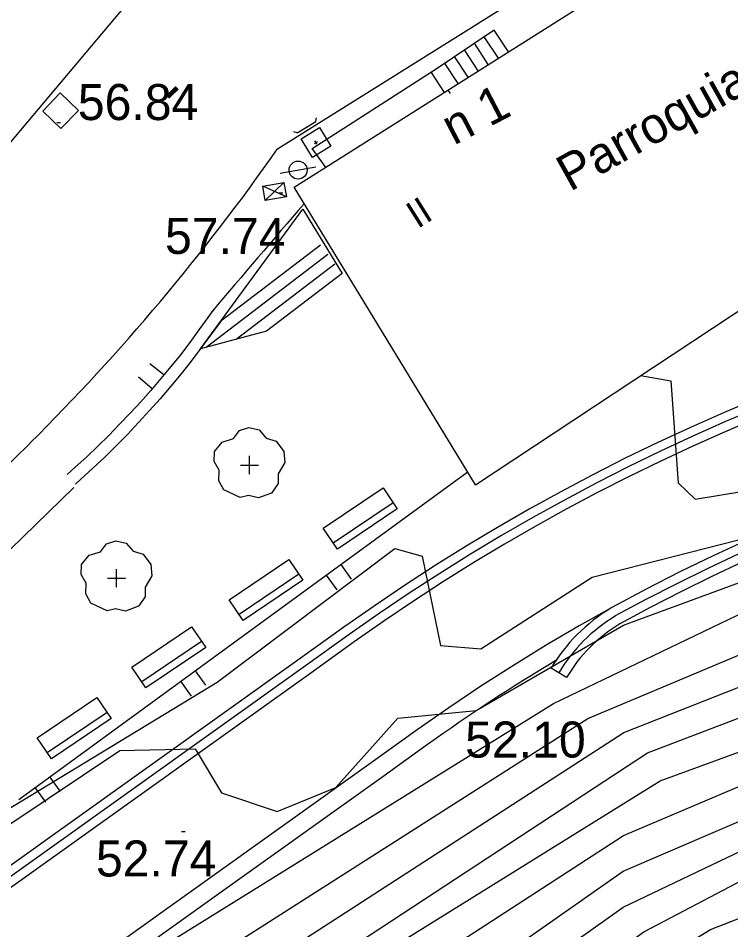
# Model space of a CAD drawing. Extents: x 506500 to 506851, y 4789550 to 4789800.
# Drawn here: x 506557.18 to 506576.96, y 4789599.04 to 4789624.33 of the extents above; entities that cross this region are included whole.
import ezdxf

# ---------------------------------------------------------------- set-up
doc = ezdxf.new("R2010")
doc.units = 0
for name, color, linetype in [('05-AltAlt', 7, 'Continuous'), ('1-AltAlt', 7, 'Continuous'), ('2-AltAlt', 7, 'Continuous'), ('25-AltAlt', 7, 'Continuous'), ('50-AltAlt', 7, 'Continuous'), ('Alturas edific 1_500-TopEdi', 7, 'Continuous'), ('Arbol-SerJar', 7, 'Continuous'), ('Arqueta alumbrado-SerAlu', 7, 'Continuous'), ('Arqueta saneamiento-SerSan', 7, 'Continuous'), ('Banco-UrbMob', 7, 'Continuous'), ('Bordillo-UrbAce', 7, 'Continuous'), ('Calles de 2 orden 1_500-TopCal', 7, 'Continuous'), ('Camino publico-ViaCam', 7, 'Continuous'), ('cota punto 1_500 altimetria-AltAlt', 7, 'Continuous'), ('Cunetas cauces artificiales-RusHid', 7, 'Continuous'), ('Edificio singular 1_500-TopEdi', 7, 'Continuous'), ('Escalera publica-UrbAce', 7, 'Continuous'), ('Fachada-UrbEdi', 7, 'Continuous'), ('Muro-UrbCer', 7, 'Continuous'), ('Numeros de portal 1_500-TopEdi', 7, 'Continuous'), ('punto 1_500 altimetria-AltAlt', 7, 'Continuous'), ('Registro de gas-SerFue', 7, 'Continuous'), ('Sumidero-SerSan', 7, 'Continuous')]:
    doc.layers.add(name, color=color, linetype=linetype)

msp = doc.modelspace()

# ---------------------------------------------------------------- linework, layer by layer
at = {"layer": '05-AltAlt'}
for points in [[(506552.63, 4789599.329), (506554.906, 4789600.506), (506556.328, 4789602.044), (506562.698, 4789605.909), (506567.634, 4789609.618), (506568.39, 4789609.408), (506568.9, 4789606.923), (506570.019, 4789606.836), (506573.113, 4789608.822), (506583.479, 4789611.468)], [(506535.763, 4789582.921), (506540.001, 4789583.003), (506544.989, 4789586.111), (506546.992, 4789586.813), (506552.018, 4789590.443), (506555.996, 4789591.971), (506562.411, 4789597.035), (506573.99, 4789604.515), (506580.892, 4789607.234)], [(506535.309, 4789581.211), (506535.928, 4789581.369), (506540.045, 4789581.53), (506543.509, 4789582.52), (506556.31, 4789590.084), (506567.937, 4789598.786), (506575, 4789603.171), (506581.542, 4789605.564)], [(506534.742, 4789579.077), (506540.634, 4789579.71), (506543.51, 4789580.515), (506547.003, 4789582.034), (506550.948, 4789584.544), (506573.972, 4789600.67), (506580.472, 4789603.459)], [(506534.108, 4789576.692), (506535.863, 4789577.215), (506541.043, 4789577.921), (506546.055, 4789579.59), (506553.556, 4789583.977), (506574.542, 4789598.984), (506578.03, 4789600.813)]]:
    msp.add_lwpolyline(points, dxfattribs=at)
at = {"layer": '1-AltAlt'}
for points in [[(506546.225, 4789593.931), (506547.047, 4789594.283), (506552.589, 4789598.919), (506555.003, 4789599.954), (506557, 4789602.005), (506560.001, 4789604.011), (506562.09, 4789604.059), (506562.822, 4789602.837), (506564.37, 4789602.32), (506565.997, 4789602.991), (506567.711, 4789604.914), (506569.885, 4789605.128), (506573.977, 4789607.486), (506579.513, 4789609.52)], [(506535.586, 4789582.255), (506535.917, 4789582.322), (506540.025, 4789582.401), (506543.706, 4789583.934), (506555.978, 4789590.887), (506562.506, 4789595.992), (506574.645, 4789603.948), (506580.923, 4789606.348)], [(506534.415, 4789577.848), (506535.263, 4789578.143), (506542.973, 4789579.439), (506547.001, 4789580.988), (506552.944, 4789584.726), (506573.967, 4789599.669), (506579.314, 4789602.224), (506583.922, 4789603.339), (506589.113, 4789603.792), (506605.62, 4789601.714), (506620.308, 4789596.213), (506628.92, 4789591.932), (506634.422, 4789587.038), (506648.837, 4789579.071), (506657.717, 4789571.745), (506659.953, 4789571.453), (506661.637, 4789568.578), (506662.167, 4789566.308), (506661.828, 4789558.71), (506660.058, 4789553.299), (506658.366, 4789551.327), (506655.55, 4789550)]]:
    msp.add_lwpolyline(points, dxfattribs=at)
at = {"layer": '2-AltAlt'}
for points in [[(506574.454, 4789614.414), (506575.295, 4789614.272), (506575.494, 4789611.434), (506575.971, 4789610.985), (506589.303, 4789613.181), (506597.862, 4789613.145), (506603.46, 4789612.405), (506617.057, 4789608.033), (506620.079, 4789607.63), (506621.454, 4789608.11), (506623.215, 4789611.057), (506629.58, 4789611.634), (506632.558, 4789609.634), (506634.198, 4789609.181), (506635.432, 4789608.287)], [(506534.723, 4789583.915), (506536.828, 4789584.082), (506539.027, 4789583.446), (506539.992, 4789583.76), (506542.463, 4789585.06), (506544.449, 4789586.941), (506548.998, 4789588.979), (506551.699, 4789591.764), (506555.641, 4789592.965), (506561.91, 4789597.835), (506572.993, 4789604.905), (506580.059, 4789607.868)], [(506533.841, 4789575.686), (506541.034, 4789576.924), (506545.406, 4789578.364), (506552.357, 4789582.064), (506571.424, 4789596.025), (506576.389, 4789599.047), (506581.913, 4789601.205), (506588.869, 4789602.196), (506602.119, 4789600.84), (506606.69, 4789599.822), (506613.888, 4789597.156), (506621.085, 4789594.063), (506630.865, 4789586.99), (506646.661, 4789578.717), (506650.061, 4789576.06), (506652.308, 4789573.359), (506655.957, 4789564.95), (506659.191, 4789564.189), (506660.102, 4789561.841), (506659.377, 4789556.926), (506657.922, 4789554.536), (506655.39, 4789553.036), (506650.065, 4789551.538), (506649.288, 4789550)]]:
    msp.add_lwpolyline(points, dxfattribs=at)
at = {"layer": '25-AltAlt'}
msp.add_lwpolyline([(506533.41, 4789584.729), (506536.16, 4789584.925), (506539, 4789584), (506541.958, 4789585.762), (506543.996, 4789588.27), (506546.024, 4789588.744), (506548.187, 4789590.055), (506550.027, 4789593.994), (506549.785, 4789594.93), (506553.041, 4789598.179), (506554.228, 4789598.181), (506552.817, 4789595.693), (506553.012, 4789594.489), (506554.004, 4789594.602), (506555.953, 4789597.051), (506559.509, 4789597.54), (506572.04, 4789605.32), (506577.582, 4789607.979)], dxfattribs=at)
at = {"layer": '50-AltAlt'}
msp.add_lwpolyline([(506535.011, 4789580.089), (506535.3, 4789580.2), (506540.034, 4789580.563), (506543.425, 4789581.396), (506547.019, 4789583.091), (506555.972, 4789588.867), (506567.915, 4789597.728), (506573.974, 4789601.655), (506580.429, 4789604.39), (506584.32, 4789605.212), (506589.463, 4789605.437), (506602.337, 4789604.205), (506614.049, 4789600.651), (506633.041, 4789592.03), (506638.346, 4789586.942), (506653.087, 4789578.067), (506655.034, 4789577.51), (506658.071, 4789578.048), (506660.118, 4789577.111), (506662.531, 4789573.517), (506664.588, 4789568.56), (506663.596, 4789557.03), (506660.844, 4789550)], dxfattribs=at)
at = {"layer": 'Arbol-SerJar'}
for p, q in [((506563.601, 4789611.683), (506563.601, 4789612.183)), ((506563.351, 4789611.933), (506563.851, 4789611.933)), ((506559.911, 4789608.543), (506559.911, 4789609.043)), ((506559.661, 4789608.793), (506560.161, 4789608.793))]:
    msp.add_line(p, q, dxfattribs=at)
for points in [[(506563.341, 4789611.029), (506562.887, 4789611.241), (506562.746, 4789611.495), (506562.756, 4789611.793), (506562.619, 4789612.034), (506562.623, 4789612.309), (506562.839, 4789612.569), (506563.158, 4789612.669), (506563.323, 4789612.888), (506563.58, 4789612.971), (506563.866, 4789612.906), (506564.061, 4789612.679), (506564.342, 4789612.597), (506564.555, 4789612.312), (506564.579, 4789611.999), (506564.391, 4789611.684), (506564.391, 4789611.416), (506564.209, 4789611.155), (506563.847, 4789611.021), (506563.57, 4789611.084), (506563.341, 4789611.029)], [(506559.651, 4789607.889), (506559.197, 4789608.101), (506559.056, 4789608.355), (506559.066, 4789608.653), (506558.929, 4789608.894), (506558.933, 4789609.169), (506559.149, 4789609.429), (506559.468, 4789609.529), (506559.633, 4789609.748), (506559.89, 4789609.831), (506560.176, 4789609.766), (506560.371, 4789609.539), (506560.652, 4789609.457), (506560.865, 4789609.172), (506560.889, 4789608.859), (506560.701, 4789608.544), (506560.701, 4789608.276), (506560.519, 4789608.015), (506560.157, 4789607.881), (506559.88, 4789607.944), (506559.651, 4789607.889)]]:
    msp.add_lwpolyline(points, dxfattribs=at)
at = {"layer": 'Arqueta alumbrado-SerAlu'}
for p, q in [((506564.556, 4789619.77), (506564.035, 4789619.272)), ((506564.625, 4789619.376), (506563.965, 4789619.666))]:
    msp.add_line(p, q, dxfattribs=at)
msp.add_lwpolyline([(506564.035, 4789619.272), (506563.965, 4789619.666), (506564.556, 4789619.77), (506564.625, 4789619.376)], close=True, dxfattribs=at)
at = {"layer": 'Arqueta saneamiento-SerSan'}
msp.add_lwpolyline([(506558.365, 4789621.264), (506557.861, 4789621.75), (506558.347, 4789622.254), (506558.851, 4789621.767)], close=True, dxfattribs=at)
at = {"layer": 'Banco-UrbMob'}
for p, q in [((506567.583, 4789610.883), (506565.925, 4789609.765)), ((506564.969, 4789608.901), (506563.311, 4789607.783)), ((506562.271, 4789607.033), (506560.613, 4789605.915)), ((506559.645, 4789605.067), (506557.987, 4789603.949))]:
    msp.add_line(p, q, dxfattribs=at)
for points in [[(506567.304, 4789611.297), (506567.695, 4789610.717), (506566.037, 4789609.599), (506565.646, 4789610.179)], [(506564.689, 4789609.316), (506565.08, 4789608.735), (506563.422, 4789607.617), (506563.031, 4789608.197)], [(506561.992, 4789607.448), (506562.383, 4789606.867), (506560.725, 4789605.749), (506560.334, 4789606.329)], [(506559.366, 4789605.482), (506559.757, 4789604.901), (506558.099, 4789603.783), (506557.708, 4789604.363)]]:
    msp.add_lwpolyline(points, close=True, dxfattribs=at)
at = {"layer": 'Bordillo-UrbAce'}
for p, q in [((506560.787, 4789625.451), (506554.906, 4789618.449)), ((506522.501, 4789578.324), (506557.511, 4789612.543))]:
    msp.add_line(p, q, dxfattribs=at)
for points in [[(506564.377, 4789620.701), (506591.126, 4789637.437), (506591.107, 4789639.499), (506591.105, 4789639.537), (506591.108, 4789639.581), (506591.116, 4789639.621), (506591.127, 4789639.657), (506591.138, 4789639.684), (506591.154, 4789639.715), (506591.169, 4789639.739), (506591.189, 4789639.767), (506591.215, 4789639.795), (506591.239, 4789639.816), (506591.265, 4789639.836), (506591.283, 4789639.847), (506591.303, 4789639.858), (506591.325, 4789639.869), (506591.343, 4789639.876), (506591.369, 4789639.885), (506594.696, 4789641.176), (506597.87, 4789641.713), (506599.294, 4789640.221), (506602.961, 4789640.826), (506606.368, 4789641.443)], [(506565.731, 4789620.173), (506565.341, 4789620.713), (506568.651, 4789622.843)]]:
    msp.add_lwpolyline(points, dxfattribs=at)
for centre, radius, start, end in [((506514.74, 4789655.506), 60.624, 314.8746, 324.9622), ((506886.548, 4789341.683), 424.646, 139.19598, 139.72576)]:
    msp.add_arc(centre, radius, start, end, dxfattribs=at)
at = {"layer": 'Camino publico-ViaCam'}
for points in [[(506566.507, 4789607.026), (506566.506, 4789607.026), (506565.297, 4789606.16), (506539.216, 4789587.529)], [(506568.248, 4789604.583), (506567.043, 4789603.721), (506542.508, 4789586.194)], [(506568.539, 4789604.176), (506567.334, 4789603.314), (506563.072, 4789600.269)], [(506563.072, 4789600.269), (506542.798, 4789585.787), (506542.508, 4789586.194)]]:
    msp.add_lwpolyline(points, dxfattribs=at)
for radius, start, end in [(56.499, 62.2587, 125.5368), (53.5, 54.0581, 125.5395), (53, 120.9298, 125.5395)]:
    msp.add_arc((506599.346, 4789561.05), radius, start, end, dxfattribs=at)
at = {"layer": 'Cunetas cauces artificiales-RusHid'}
msp.add_line((506572.397, 4789606.041), (506571.968, 4789606.297), dxfattribs=at)
for points in [[(506566.217, 4789607.433), (506566.216, 4789607.433), (506565.006, 4789606.567), (506537.704, 4789587.064)], [(506566.362, 4789607.23), (506566.361, 4789607.229), (506565.152, 4789606.364), (506538.184, 4789587.099)]]:
    msp.add_lwpolyline(points, dxfattribs=at)
for centre, radius, start, end in [((506599.346, 4789561.05), 56.999, 61.3992, 125.5357), ((506599.346, 4789561.05), 56.749, 61.6025, 125.5363), ((506599.346, 4789561.05), 53.25, 54.0581, 118.7273), ((506599.346, 4789561.05), 53, 54.0581, 118.7217), ((506576.123, 4789603.816), 4.839, 121.0438, 149.1559), ((506576.123, 4789603.816), 4.589, 121.1062, 149.1559), ((506576.123, 4789603.816), 4.339, 121.174, 149.1559)]:
    msp.add_arc(centre, radius, start, end, dxfattribs=at)
at = {"layer": 'Escalera publica-UrbAce'}
for p, q in [((506570.391, 4789623.992), (506568.641, 4789622.823)), ((506570.506, 4789623.215), (506570.115, 4789623.811)), ((506570.786, 4789623.391), (506570.391, 4789623.992)), ((506570.227, 4789623.039), (506569.839, 4789623.631)), ((506569.948, 4789622.863), (506569.563, 4789623.45)), ((506569.39, 4789622.511), (506569.012, 4789623.087)), ((506569.669, 4789622.687), (506569.288, 4789623.268)), ((506568.641, 4789622.823), (506569.005, 4789622.268)), ((506569.176, 4789622.236), (506569.111, 4789622.335)), ((506562.241, 4789615.153), (506565.081, 4789619.033)), ((506565.571, 4789618.03), (506562.803, 4789615.921)), ((506565.771, 4789617.768), (506562.392, 4789615.193)), ((506565.971, 4789617.505), (506563.232, 4789615.418)), ((506566.171, 4789617.243), (506564.071, 4789615.643)), ((506564.071, 4789615.643), (506562.241, 4789615.153))]:
    msp.add_line(p, q, dxfattribs=at)
msp.add_lwpolyline([(506566.171, 4789617.243), (506564.071, 4789615.643), (506562.241, 4789615.153), (506565.081, 4789619.033)], close=True, dxfattribs=at)
at = {"layer": 'Fachada-UrbEdi'}
for q in [(506595.131, 4789628.092), (506564.842, 4789619.64)]:
    msp.add_line((506569.871, 4789611.383), q, dxfattribs=at)
msp.add_lwpolyline([(506564.842, 4789619.64), (506589.891, 4789635.452)], dxfattribs=at)
at = {"layer": 'Muro-UrbCer'}
for p, q in [((506561.221, 4789614.433), (506560.831, 4789614.743)), ((506560.901, 4789614.043), (506560.521, 4789614.373)), ((506566.131, 4789609.173), (506566.421, 4789608.763)), ((506565.731, 4789608.873), (506566.021, 4789608.473)), ((506562.091, 4789606.223), (506562.381, 4789605.823)), ((506561.681, 4789605.933), (506561.981, 4789605.523)), ((506558.051, 4789603.283), (506558.341, 4789602.873)), ((506557.641, 4789602.983), (506557.941, 4789602.583))]:
    msp.add_line(p, q, dxfattribs=at)
for points in [[(506562.581, 4789616.223), (506562.441, 4789616.023), (506562.191, 4789615.683), (506561.941, 4789615.333), (506561.681, 4789614.993), (506561.411, 4789614.663), (506561.141, 4789614.333), (506560.861, 4789614.003), (506560.581, 4789613.683), (506560.291, 4789613.373), (506559.991, 4789613.063), (506559.691, 4789612.753), (506559.391, 4789612.453), (506559.081, 4789612.163), (506558.761, 4789611.873), (506558.541, 4789611.673)], [(506562.871, 4789616.023), (506562.781, 4789615.893), (506562.521, 4789615.533), (506562.251, 4789615.173), (506561.981, 4789614.813), (506561.701, 4789614.463), (506561.411, 4789614.123), (506561.121, 4789613.773), (506560.821, 4789613.443), (506560.521, 4789613.113), (506560.211, 4789612.783), (506559.901, 4789612.463), (506559.581, 4789612.153), (506559.251, 4789611.843), (506558.921, 4789611.543), (506558.771, 4789611.403)], [(506557.193, 4789602.655), (506569.631, 4789611.723)], [(506558.721, 4789611.313), (506548.491, 4789601.363), (506550.706, 4789597.356)]]:
    msp.add_lwpolyline(points, dxfattribs=at)
at = {"layer": 'punto 1_500 altimetria-AltAlt'}
for p, q in [((506558.251, 4789621.433), (506558.351, 4789621.433)), ((506564.425, 4789619.487), (506564.525, 4789619.487)), ((506572.463, 4789604.784), (506572.563, 4789604.784)), ((506561.715, 4789601.763), (506561.815, 4789601.763))]:
    msp.add_line(p, q, dxfattribs=at)
at = {"layer": 'Registro de gas-SerFue'}
msp.add_line((506564.454, 4789620.027), (506565.438, 4789620.201), dxfattribs=at)
msp.add_circle((506564.946, 4789620.114), 0.25, dxfattribs=at)
at = {"layer": 'Sumidero-SerSan'}
for p, q in [((506565.436, 4789621.463), (506565.459, 4789621.56)), ((506564.925, 4789621.148), (506565.436, 4789621.463)), ((506564.925, 4789621.148), (506564.827, 4789621.171)), ((506565.4, 4789620.853), (506565.485, 4789620.906)), ((506565.469, 4789620.837), (506565.416, 4789620.922))]:
    msp.add_line(p, q, dxfattribs=at)
msp.add_lwpolyline([(506565.344, 4789620.467), (506565.03, 4789620.978), (506565.541, 4789621.292), (506565.855, 4789620.781)], close=True, dxfattribs=at)

# ---------------------------------------------------------------- texts
at = {"layer": 'Alturas edific 1_500-TopEdi'}
msp.add_text('II', height=0.75, rotation=32.2622, dxfattribs=at).set_placement((506568.265, 4789618.475))
at = {"layer": 'Calles de 2 orden 1_500-TopCal'}
msp.add_text('-', height=1.13, rotation=44.2223, dxfattribs=at).set_placement((506561.582, 4789621.782))
at = {"layer": 'cota punto 1_500 altimetria-AltAlt'}
for s, p in [('56.84', (506558.834, 4789621.501)), ('57.74', (506561.253, 4789617.789)), ('52.10', (506569.584, 4789603.818)), ('52.74', (506559.336, 4789600.519))]:
    msp.add_text(s, height=1, rotation=359.9988, dxfattribs=at).set_placement(p)
at = {"layer": 'Edificio singular 1_500-TopEdi'}
msp.add_text('Parroquia', height=1, rotation=29.1363, dxfattribs=at).set_placement((506572.493, 4789619.505))
at = {"layer": 'Numeros de portal 1_500-TopEdi'}
msp.add_text('n 1', height=1, rotation=27.5016, dxfattribs=at).set_placement((506569.269, 4789620.791))

doc.saveas('drawing.dxf')
